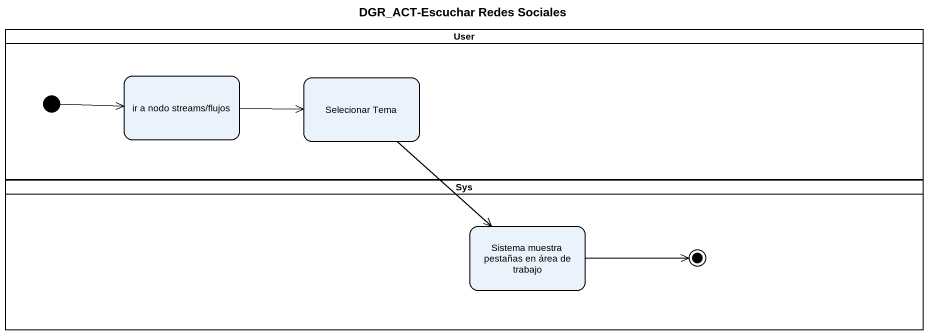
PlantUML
@startuml
title DGR_ACT-Escuchar Redes Sociales
hide empty description
state User <<partition>> {
  state "ir a nodo streams/flujos" as ir_a_nodo_streams_flujos
  state "Selecionar Tema" as Selecionar_Tema
  [*] -right-> ir_a_nodo_streams_flujos
}
state Sys <<partition>> {
  state "Sistema muestra pestañas en área de trabajo" as Sistema_muestra_pestañas_en
  Sistema_muestra_pestañas_en -right-> [*]
}
ir_a_nodo_streams_flujos -right-> Selecionar_Tema
Selecionar_Tema --> Sistema_muestra_pestañas_en
@enduml
